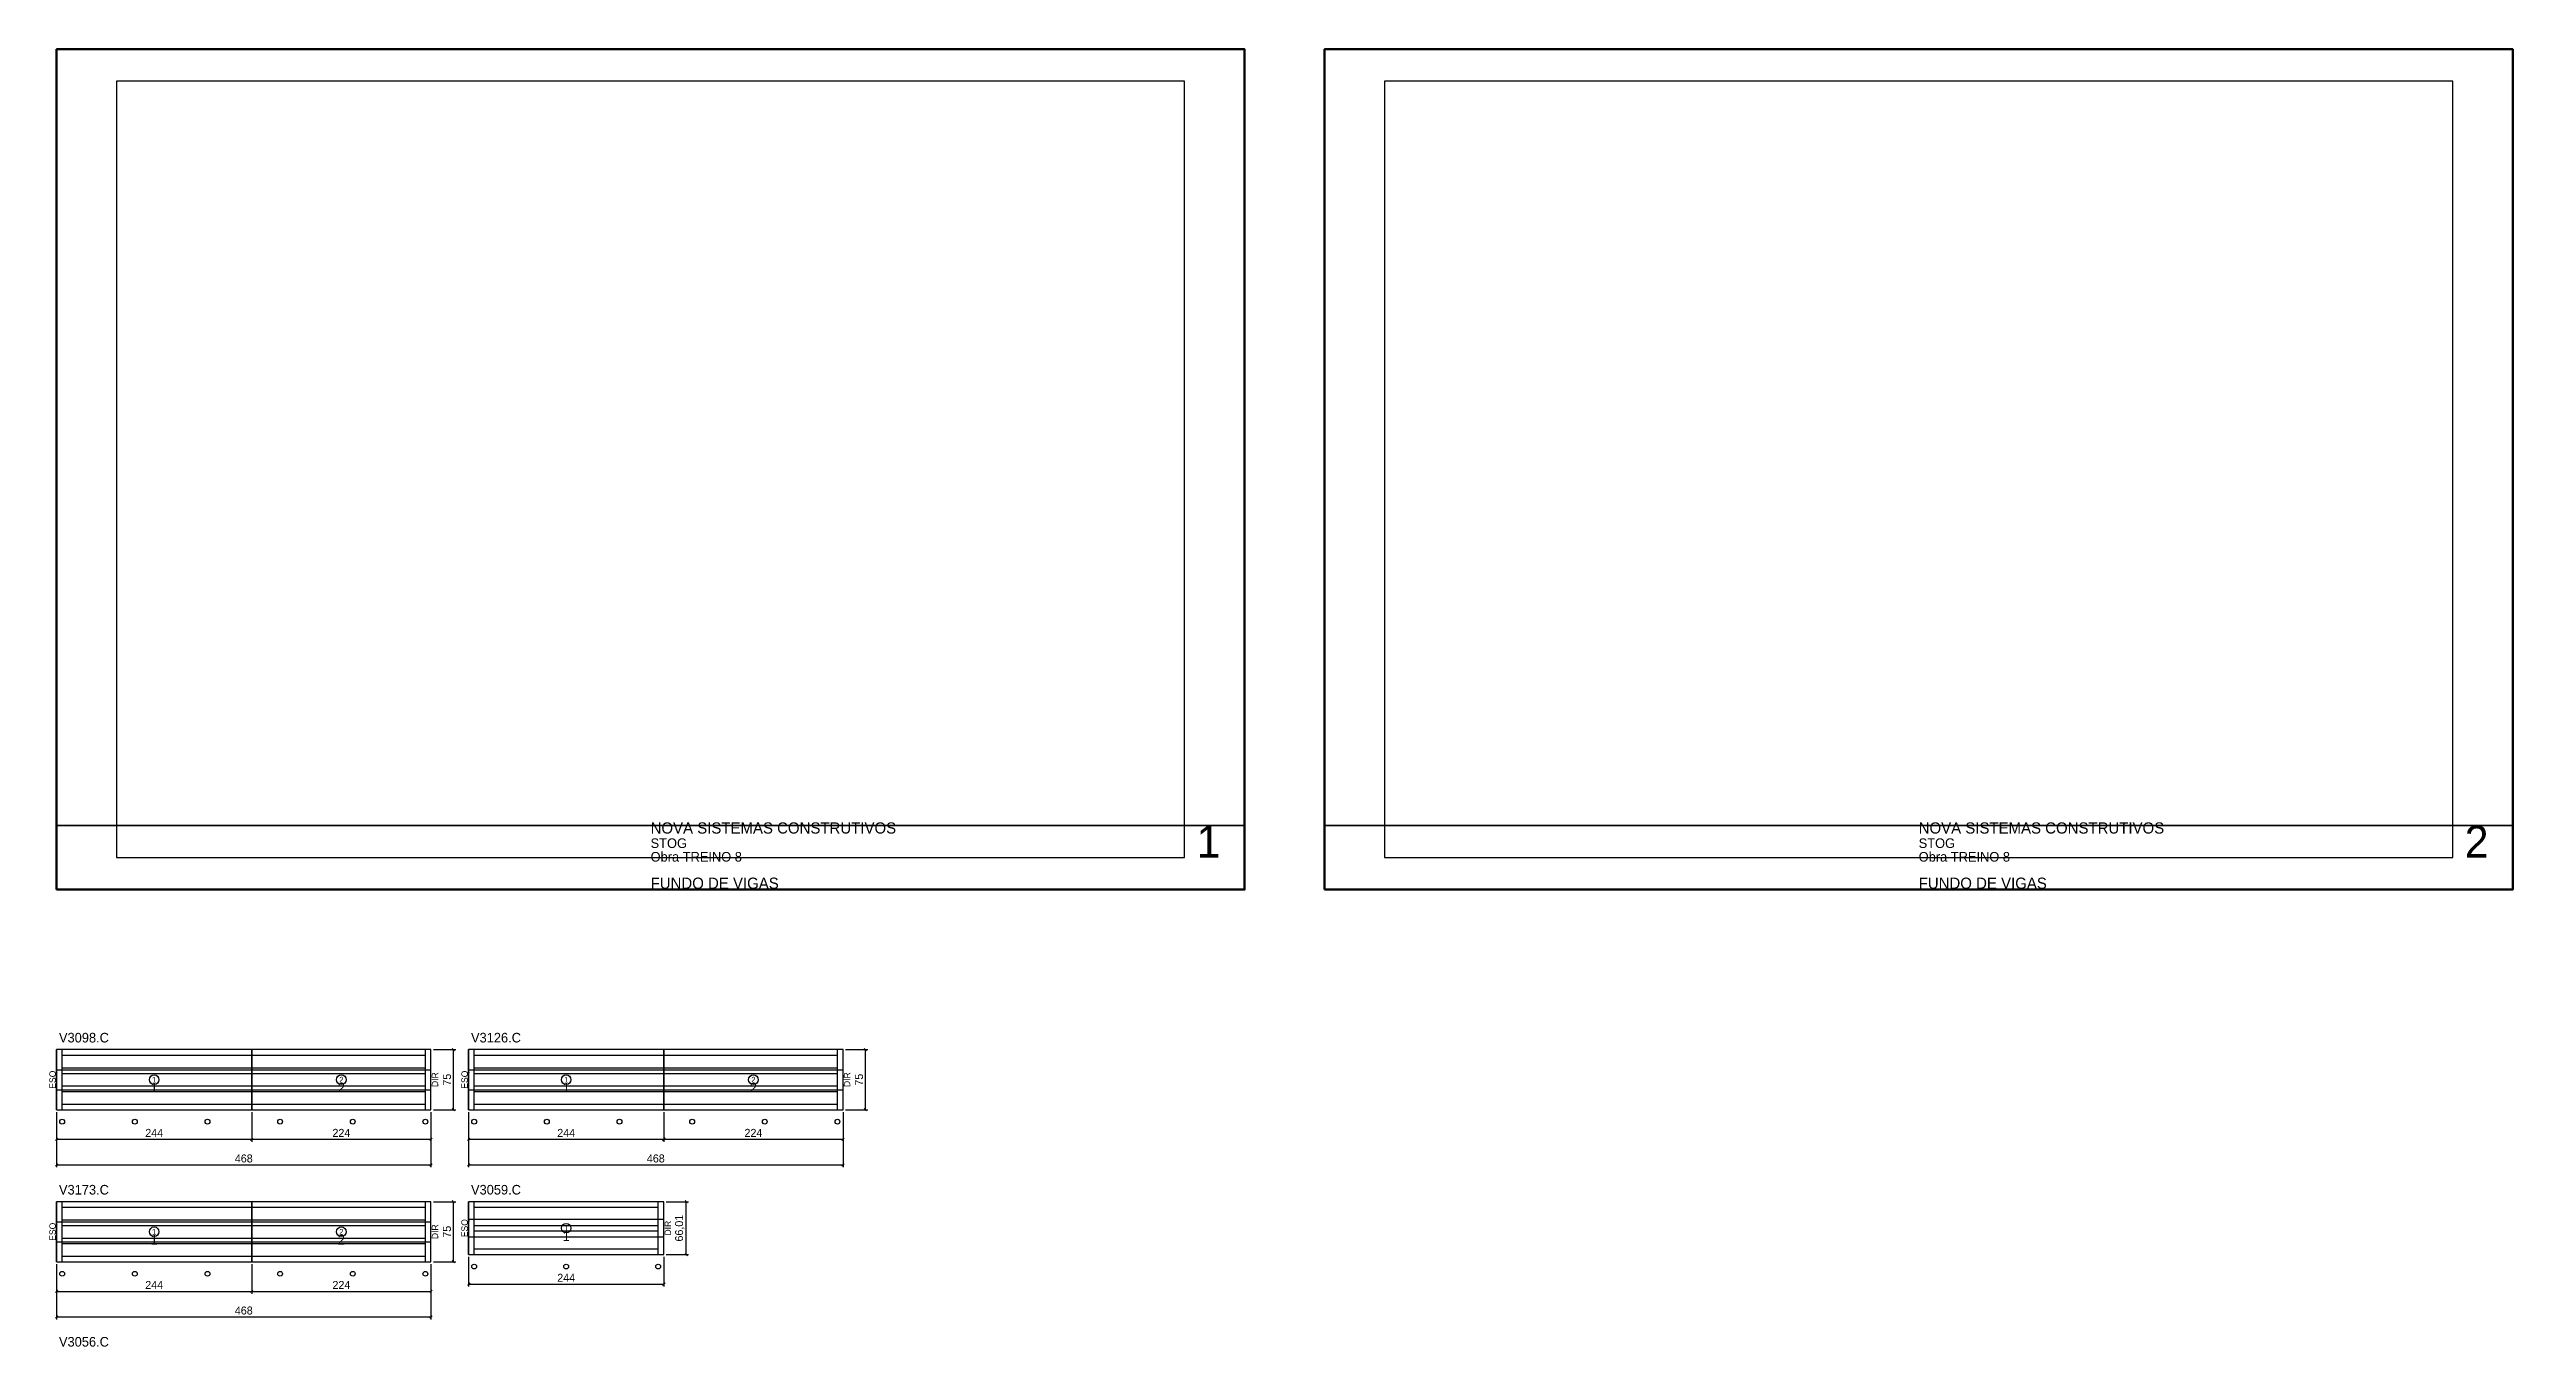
# Model space of a CAD drawing. Extents: x -10500 to 3070, y -5275 to 1250.
# Drawn here: x -9 to 3070, y -371 to 1250 of the extents above; entities that cross this region are included whole.
import ezdxf
from ezdxf.enums import TextEntityAlignment as Align

# ---------------------------------------------------------------- set-up
doc = ezdxf.new("R2010")
doc.units = 0
for name, color, linetype in [('5', 5, 'Continuous'), ('CARIMBO', 255, 'Continuous'), ('COTA', 241, 'Continuous'), ('Escoras', 224, 'Continuous'), ('Folhas', 255, 'Continuous'), ('NOMENCLATURA', 7, 'Continuous'), ('Painéis', 200, 'Continuous'), ('SARR_2.2x7', 40, 'Continuous'), ('SARR_EDITAR', 141, 'Continuous')]:
    doc.layers.add(name, color=color, linetype=linetype)
doc.dimstyles.new('PAINEL', dxfattribs={"dimtxt": 10, "dimasz": 3, "dimexe": 3, "dimexo": 3, "dimgap": 3, "dimtad": 1, "dimblk": 'OBLIQUE', "dimblk1": 'OBLIQUE', "dimcen": 2.5, "dimclrd": 4, "dimclre": 4, "dimclrt": 240, "dimazin": 3, "dimtfac": 1, "dimtmove": 0, "dimatfit": 3})

# ---------------------------------------------------------------- blocks, each defined once
blk = doc.blocks.new('nf1')
blk.add_circle((0, 0), 6)
blk.add_text('1', height=7).set_placement((0, 0), align=Align.MIDDLE_CENTER)
blk = doc.blocks.new('nf2')
blk.add_circle((0, 0), 6)
blk.add_text('2', height=7).set_placement((0, 0), align=Align.MIDDLE_CENTER)
blk = doc.blocks.new('_OBLIQUE')
at = {"color": 0, "linetype": 'BYBLOCK'}
blk.add_line((-0.5, -0.5), (0.5, 0.5), dxfattribs=at)

msp = doc.modelspace()

# ---------------------------------------------------------------- linework, layer by layer
at = {"layer": 'CARIMBO', "lineweight": 35}
for p, q in [((0, 280), (1485, 280)), ((1585, 280), (3070, 280))]:
    msp.add_line(p, q, dxfattribs=at)
at = {"layer": 'Escoras'}
for centre in [(7, -90), (97.8, -90), (188.6, -90), (279.4, -90), (370.2, -90), (461, -90), (522, -90), (612.8, -90), (703.6, -90), (794.4, -90), (885.2, -90), (976, -90), (7, -280), (97.8, -280), (188.6, -280), (279.4, -280), (370.2, -280), (461, -280), (522, -271.01), (637, -271.01), (752, -271.01)]:
    msp.add_circle(centre, 3, dxfattribs=at)
at = {"layer": 'Folhas', "lineweight": 50}
for points in [[(0, 200), (1485, 200), (1485, 1250), (0, 1250)], [(1585, 200), (3070, 200), (3070, 1250), (1585, 1250)]]:
    msp.add_lwpolyline(points, close=True, dxfattribs=at)
at = {"layer": 'Folhas', "lineweight": 25}
for points in [[(75, 240), (1410, 240), (1410, 1210), (75, 1210)], [(1660, 240), (2995, 240), (2995, 1210), (1660, 1210)]]:
    msp.add_lwpolyline(points, close=True, dxfattribs=at)
at = {"layer": 'Painéis'}
for p, q in [((244, -75), (244, 0)), ((759, -75), (759, 0)), ((0, -25), (244, -25)), ((244, -25), (468, -25)), ((515, -25), (759, -25)), ((759, -25), (983, -25)), ((0, -50), (244, -50)), ((244, -50), (468, -50)), ((515, -50), (759, -50)), ((759, -50), (983, -50)), ((0, -215), (244, -215)), ((244, -265), (244, -190)), ((244, -215), (468, -215)), ((515, -212.003), (759, -212.003)), ((0, -240), (244, -240)), ((244, -240), (468, -240)), ((515, -234.007), (759, -234.007))]:
    msp.add_line(p, q, dxfattribs=at)
for points in [[(0, -75), (244, -75), (244, 0), (0, 0)], [(244, -75), (468, -75), (468, 0), (244, 0)], [(515, -75), (759, -75), (759, 0), (515, 0)], [(759, -75), (983, -75), (983, 0), (759, 0)], [(0, -265), (244, -265), (244, -190), (0, -190)], [(244, -265), (468, -265), (468, -190), (244, -190)], [(515, -256.01), (759, -256.01), (759, -190), (515, -190)]]:
    msp.add_lwpolyline(points, close=True, dxfattribs=at)
at = {"layer": 'SARR_2.2x7'}
for p, q in [((7, -75), (7, 0)), ((461, -75), (461, 0)), ((522, -75), (522, 0)), ((976, -75), (976, 0)), ((7, -7), (244, -7)), ((7, -22.667), (244, -22.667)), ((7, -29.667), (244, -29.667)), ((244, -7), (461, -7)), ((244, -22.667), (461, -22.667)), ((244, -29.667), (461, -29.667)), ((522, -7), (759, -7)), ((522, -22.667), (759, -22.667)), ((522, -29.667), (759, -29.667)), ((759, -7), (976, -7)), ((759, -22.667), (976, -22.667)), ((759, -29.667), (976, -29.667)), ((7, -45.333), (244, -45.333)), ((7, -52.333), (244, -52.333)), ((244, -45.333), (461, -45.333)), ((244, -52.333), (461, -52.333)), ((522, -45.333), (759, -45.333)), ((522, -52.333), (759, -52.333)), ((759, -45.333), (976, -45.333)), ((759, -52.333), (976, -52.333)), ((7, -68), (244, -68)), ((244, -68), (461, -68)), ((522, -68), (759, -68)), ((759, -68), (976, -68)), ((7, -265), (7, -190)), ((7, -197), (244, -197)), ((7, -212.667), (244, -212.667)), ((244, -197), (461, -197)), ((244, -212.667), (461, -212.667)), ((461, -265), (461, -190)), ((522, -256.01), (522, -190)), ((522, -197), (752, -197)), ((752, -256.01), (752, -190)), ((7, -219.667), (244, -219.667)), ((7, -235.333), (244, -235.333)), ((7, -242.333), (244, -242.333)), ((244, -219.667), (461, -219.667)), ((244, -235.333), (461, -235.333)), ((244, -242.333), (461, -242.333)), ((522, -219.505), (752, -219.505)), ((522, -226.505), (752, -226.505)), ((7, -258), (244, -258)), ((244, -258), (461, -258)), ((522, -249.01), (752, -249.01))]:
    msp.add_line(p, q, dxfattribs=at)
at = {"layer": 'SARR_EDITAR'}
for p, q in [((0, -75), (0, 0)), ((468, -75), (468, 0)), ((515, -75), (515, 0)), ((983, -75), (983, 0)), ((0, -265), (0, -190)), ((468, -265), (468, -190)), ((515, -256.01), (515, -190)), ((759, -256.01), (759, -190))]:
    msp.add_line(p, q, dxfattribs=at)

# ---------------------------------------------------------------- block references
at = {"layer": 'COTA'}
for name, p in [('nf1', (122, -37.5)), ('nf2', (356, -37.5)), ('nf1', (637, -37.5)), ('nf2', (871, -37.5)), ('nf1', (122, -227.5)), ('nf2', (356, -227.5)), ('nf1', (637, -223.005))]:
    msp.add_blockref(name, p, dxfattribs=at)

# ---------------------------------------------------------------- texts
at = {"layer": '5'}
for s, p in [('ESQ', (-5, -37.5)), ('DIR', (473, -37.5)), ('ESQ', (510, -37.5)), ('DIR', (988, -37.5)), ('ESQ', (510, -223.005)), ('DIR', (764, -223.005)), ('ESQ', (-5, -227.5)), ('DIR', (473, -227.5))]:
    msp.add_text(s, height=8, rotation=90, dxfattribs=at).set_placement(p, align=Align.MIDDLE_CENTER)
for s, p in [('1', (122, -47.5)), ('2', (356, -47.5)), ('1', (637, -47.5)), ('2', (871, -47.5)), ('1', (122, -237.5)), ('2', (356, -237.5)), ('1', (637, -233.005))]:
    msp.add_text(s, height=12, dxfattribs=at).set_placement(p, align=Align.MIDDLE_CENTER)
at = {"layer": 'CARIMBO'}
for s, height, p in [('NOVA SISTEMAS CONSTRUTIVOS', 14, (742.5, 270)), ('1', 40, (1425, 240)), ('NOVA SISTEMAS CONSTRUTIVOS', 14, (2327.5, 270)), ('2', 40, (3010, 240)), ('STOG', 12, (742.5, 252)), ('Obra TREINO 8', 12, (742.5, 235)), ('STOG', 12, (2327.5, 252)), ('Obra TREINO 8', 12, (2327.5, 235)), ('FUNDO DE VIGAS', 14, (742.5, 201)), ('FUNDO DE VIGAS', 14, (2327.5, 201))]:
    msp.add_text(s, height=height, dxfattribs=at).set_placement(p)
at = {"layer": 'NOMENCLATURA'}
for s, p in [('V3098.C', (3, 9)), ('V3126.C', (518, 9)), ('V3173.C', (3, -181)), ('V3059.C', (518, -181)), ('V3056.C', (3, -371))]:
    msp.add_text(s, height=12, dxfattribs=at).set_placement(p)

# ---------------------------------------------------------------- dimensions: what is measured, and where the dimension line sits
at = {"layer": 'COTA'}
for base, p1, p2 in [((496, -75), (468, -75), (468, 0)), ((1011, -75), (983, -75), (983, 0)), ((496, -265), (468, -265), (468, -190)), ((787, -256.01), (759, -256.01), (759, -190))]:
    msp.add_linear_dim(base=base, p1=p1, p2=p2, angle=90, dimstyle='PAINEL', dxfattribs=at).render()
for base, p1, p2 in [((0, -112), (0, -75), (244, -75)), ((0, -144), (0, -75), (468, -75)), ((244, -112), (244, -75), (468, -75)), ((515, -112), (515, -75), (759, -75)), ((515, -144), (515, -75), (983, -75)), ((759, -112), (759, -75), (983, -75)), ((0, -302), (0, -265), (244, -265)), ((0, -334), (0, -265), (468, -265)), ((244, -302), (244, -265), (468, -265)), ((515, -293.01), (515, -256.01), (759, -256.01))]:
    msp.add_linear_dim(base=base, p1=p1, p2=p2, dimstyle='PAINEL', dxfattribs=at).render()

doc.saveas('drawing.dxf')
